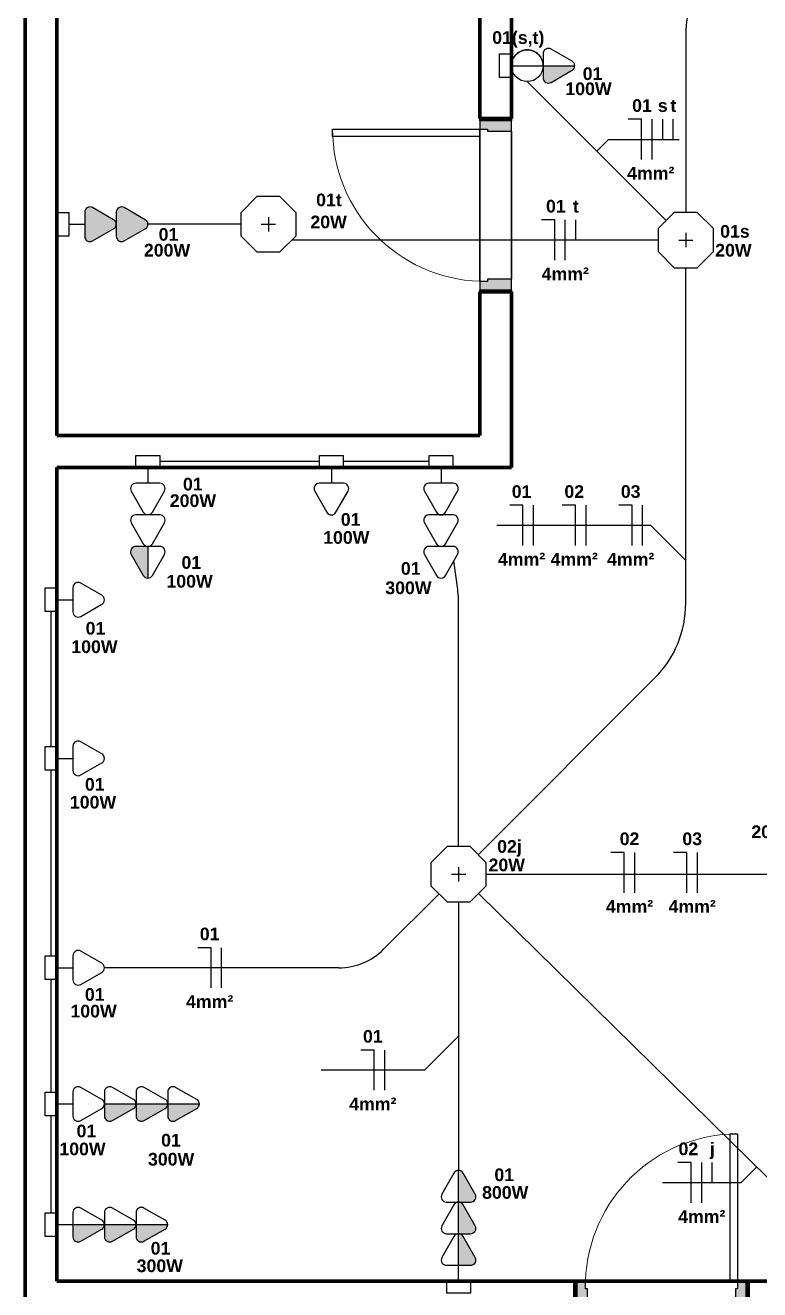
# Model space of a CAD drawing. Extents: x 1450 to 1868, y 82 to 351.
# Drawn here: x 1459.82 to 1463.29, y 179.38 to 185.36 of the extents above; entities that cross this region are included whole.
import ezdxf
from ezdxf.enums import TextEntityAlignment as Align

# ---------------------------------------------------------------- set-up
doc = ezdxf.new("R2010")
doc.units = 0
doc.header["$LTSCALE"] = 0.5
doc.linetypes.add('ELETRODUTO_TETO', pattern=[1000, 1000, 0])
doc.layers.get('0').update_dxf_attribs({"linetype": 'CONTINUOUS'})
for name, color, linetype, lineweight in [('A-DOOR', 31, 'CONTINUOUS', 25), ('A-DOOR-FRAM', 31, 'CONTINUOUS', 9), ('A-WALL', 113, 'CONTINUOUS', 30)]:
    doc.layers.add(name, color=color, linetype=linetype, lineweight=lineweight)
for name, color, linetype in [('ELETRODUTO', 7, 'CONTINUOUS'), ('ELETRODUTO_TETO', 2, 'CONTINUOUS'), ('FIACAO', 7, 'CONTINUOUS'), ('Iluminação', 7, 'CONTINUOUS'), ('INDICACAO_BIT_FIACAO', 7, 'CONTINUOUS'), ('INDICACAO_CIRCUITO', 2, 'CONTINUOUS'), ('INDICACAO_INTERRUPTOR_FIA', 2, 'CONTINUOUS'), ('INDICACAO_POTENCIA', 1, 'CONTINUOUS'), ('INTERRUPTORES', 1, 'CONTINUOUS'), ('LINHA_DE_CHAMADA', 7, 'CONTINUOUS'), ('LUMINÁRIAS', 3, 'CONTINUOUS'), ('TOMADAS ABNT', 10, 'CONTINUOUS')]:
    doc.layers.add(name, color=color, linetype=linetype)
doc.styles.add('Arial', font='arialbd.ttf', dxfattribs={"height": 100})

# ---------------------------------------------------------------- blocks, each defined once
blk = doc.blocks.new('Porta Simples de Abrir - 70x210cm - Marco de Madeira-3450791-Planta Baixa')
at = {"layer": 'A-DOOR-FRAM', "lineweight": 25}
h = blk.add_hatch(color=256, dxfattribs=at)
h.paths.add_polyline_path([(-400, -75), (-350, -75), (-350, 38), (-360, 38), (-360, 75), (-400, 75), (-400, -55.9)], flags=0)
h.paths.add_polyline_path([(350, -75), (400, -75), (400, 75), (360, 75), (359.9, 38), (350, 38), (350, -49.8)], flags=0)
at = {"layer": 'A-DOOR'}
for p, q in [((325, 75), (325, 771)), ((325, 771), (360, 771)), ((360, 771), (360, 75)), ((360, 75), (-360, 75)), ((360, 75), (325, 75)), ((-350, -75), (350, -75))]:
    blk.add_line(p, q, dxfattribs=at)
at = {"layer": 'A-DOOR', "lineweight": 9}
blk.add_arc((360, 50.9), 720.1, 90, 178.07863, dxfattribs=at)
at = {"layer": 'A-DOOR-FRAM', "lineweight": 25}
for p, q in [((-360, 75), (-400, 75)), ((-400, 75), (-400, -75)), ((-360, 38), (-360, 75)), ((360, 75), (360, 38)), ((400, 75), (360, 75)), ((400, -75), (400, 75)), ((-350, 38), (-360, 38)), ((-350, -75), (-350, 38)), ((360, 38), (350, 38)), ((350, 38), (350, -75)), ((-400, -75), (-350, -75)), ((350, -75), (400, -75))]:
    blk.add_line(p, q, dxfattribs=at)
blk = doc.blocks.new('*U143', base_point=(-47334.05, 17869.67))
for points in [[(-47331.88, 17920.79, 0.269143), (-47334.05, 17922.05), (-47334.05, 17907.09), (-47328.35, 17907.09, 0.575867), (-47326.18, 17910.83)], [(-47331.88, 17905.83, 0.269143), (-47334.05, 17907.09), (-47334.05, 17892.13), (-47328.35, 17892.13, 0.575867), (-47326.18, 17895.87)], [(-47331.88, 17890.87, 0.269143), (-47334.05, 17892.13), (-47334.05, 17877.17), (-47328.35, 17877.17, 0.575867), (-47326.18, 17880.91)]]:
    blk.add_hatch(color=256).paths.add_polyline_path(points)
for p, q in [((-47334.05, 17907.09), (-47334.05, 17922.05)), ((-47336.22, 17920.79), (-47341.91, 17910.83)), ((-47326.18, 17910.83), (-47331.88, 17920.79)), ((-47336.22, 17905.83), (-47341.91, 17895.87)), ((-47339.74, 17907.09), (-47334.05, 17907.09)), ((-47334.05, 17892.13), (-47334.05, 17907.09)), ((-47334.05, 17907.09), (-47328.35, 17907.09)), ((-47326.18, 17895.87), (-47331.88, 17905.83)), ((-47339.74, 17892.13), (-47334.05, 17892.13)), ((-47334.05, 17877.17), (-47334.05, 17892.13)), ((-47334.05, 17892.13), (-47328.35, 17892.13)), ((-47336.22, 17890.87), (-47341.91, 17880.91)), ((-47326.18, 17880.91), (-47331.88, 17890.87)), ((-47339.74, 17877.17), (-47334.05, 17877.17)), ((-47334.05, 17869.67), (-47334.05, 17877.17)), ((-47334.05, 17877.17), (-47328.35, 17877.17))]:
    blk.add_line(p, q)
blk.add_lwpolyline([(-47339.65, 17869.67), (-47328.44, 17869.67), (-47328.44, 17864.06), (-47339.65, 17864.06)], close=True)
for centre, start, end in [((-47334.05, 17919.55), 29.74488, 150.25512), ((-47339.74, 17909.59), 150.25512, 270), ((-47328.35, 17909.59), 270, 29.74488), ((-47334.05, 17904.59), 29.74488, 150.25512), ((-47339.74, 17894.63), 150.25512, 270), ((-47334.05, 17889.63), 29.74488, 150.25512), ((-47328.35, 17894.63), 270, 29.74488), ((-47339.74, 17879.67), 150.25512, 270), ((-47328.35, 17879.67), 270, 29.74488)]:
    blk.add_arc(centre, 2.5, start, end)
blk = doc.blocks.new('*U144', base_point=(-47735.53, 17757.4))
for p, q in [((-47737.7, 17778.6), (-47743.4, 17768.64)), ((-47727.67, 17768.64), (-47733.36, 17778.6)), ((-47741.22, 17764.9), (-47735.53, 17764.9)), ((-47735.53, 17757.4), (-47735.53, 17764.9)), ((-47735.53, 17764.9), (-47729.84, 17764.9))]:
    blk.add_line(p, q)
blk.add_lwpolyline([(-47741.14, 17757.4), (-47729.93, 17757.4), (-47729.93, 17751.8), (-47741.14, 17751.8)], close=True)
for centre, start, end in [((-47735.53, 17777.36), 29.74488, 150.25512), ((-47741.22, 17767.4), 150.25512, 270), ((-47729.84, 17767.4), 270, 29.74488)]:
    blk.add_arc(centre, 2.5, start, end)
blk = doc.blocks.new('*U145', base_point=(-47735.53, 17757.4))
for p, q in [((-47737.7, 17778.6), (-47743.4, 17768.64)), ((-47727.67, 17768.64), (-47733.36, 17778.6)), ((-47741.22, 17764.9), (-47735.53, 17764.9)), ((-47735.53, 17757.4), (-47735.53, 17764.9)), ((-47735.53, 17764.9), (-47729.84, 17764.9))]:
    blk.add_line(p, q)
blk.add_lwpolyline([(-47741.14, 17757.4), (-47729.93, 17757.4), (-47729.93, 17751.8), (-47741.14, 17751.8)], close=True)
for centre, start, end in [((-47735.53, 17777.36), 29.74488, 150.25512), ((-47741.22, 17767.4), 150.25512, 270), ((-47729.84, 17767.4), 270, 29.74488)]:
    blk.add_arc(centre, 2.5, start, end)
blk = doc.blocks.new('*U146', base_point=(-47483.21, 18116.6))
for p, q in [((-47485.38, 18137.8), (-47491.08, 18127.84)), ((-47475.35, 18127.84), (-47481.04, 18137.8)), ((-47488.91, 18124.1), (-47483.21, 18124.1)), ((-47483.21, 18116.6), (-47483.21, 18124.1)), ((-47483.21, 18124.1), (-47477.52, 18124.1))]:
    blk.add_line(p, q)
blk.add_lwpolyline([(-47488.82, 18116.6), (-47477.61, 18116.6), (-47477.61, 18110.99), (-47488.82, 18110.99)], close=True)
for centre, start, end in [((-47483.21, 18136.56), 29.74488, 150.25512), ((-47488.91, 18126.6), 150.25512, 270), ((-47477.52, 18126.6), 270, 29.74488)]:
    blk.add_arc(centre, 2.5, start, end)
blk = doc.blocks.new('*U147', base_point=(-47454.81, 18099.83))
for p, q in [((-47456.98, 18153.76), (-47462.68, 18143.8)), ((-47446.95, 18143.8), (-47452.64, 18153.76)), ((-47456.98, 18138.8), (-47462.68, 18128.84)), ((-47460.5, 18140.06), (-47454.81, 18140.06)), ((-47454.81, 18140.06), (-47449.12, 18140.06)), ((-47446.95, 18128.84), (-47452.64, 18138.8)), ((-47460.5, 18125.1), (-47454.81, 18125.1)), ((-47454.81, 18125.1), (-47449.12, 18125.1)), ((-47456.98, 18123.84), (-47462.68, 18113.88)), ((-47446.95, 18113.88), (-47452.64, 18123.84)), ((-47460.5, 18110.13), (-47454.81, 18110.13)), ((-47454.81, 18102.63), (-47454.81, 18110.13)), ((-47454.81, 18110.13), (-47449.12, 18110.13))]:
    blk.add_line(p, q)
blk.add_lwpolyline([(-47460.42, 18102.63), (-47449.21, 18102.63), (-47449.21, 18097.03), (-47460.42, 18097.03)], close=True)
for centre, start, end in [((-47454.81, 18152.52), 29.74488, 150.25512), ((-47460.5, 18142.56), 150.25512, 270), ((-47449.12, 18142.56), 270, 29.74488), ((-47454.81, 18137.56), 29.74488, 150.25512), ((-47460.5, 18127.6), 150.25512, 270), ((-47454.81, 18122.6), 29.74488, 150.25512), ((-47449.12, 18127.6), 270, 29.74488), ((-47460.5, 18112.63), 150.25512, 270), ((-47449.12, 18112.63), 270, 29.74488)]:
    blk.add_arc(centre, 2.5, start, end)
blk = doc.blocks.new('*U148', base_point=(-47131.84, 18481.64))
for p, q in [((-47134.01, 18502.85), (-47139.7, 18492.88)), ((-47123.98, 18492.88), (-47129.67, 18502.85)), ((-47137.53, 18489.14), (-47131.84, 18489.14)), ((-47131.84, 18481.64), (-47131.84, 18489.14)), ((-47131.84, 18489.14), (-47126.15, 18489.14))]:
    blk.add_line(p, q)
blk.add_lwpolyline([(-47137.44, 18481.64), (-47126.24, 18481.64), (-47126.24, 18476.04), (-47137.44, 18476.04)], close=True)
for centre, start, end in [((-47131.84, 18501.61), 29.74488, 150.25512), ((-47137.53, 18491.64), 150.25512, 270), ((-47126.15, 18491.64), 270, 29.74488)]:
    blk.add_arc(centre, 2.5, start, end)
blk = doc.blocks.new('*U177', base_point=(-47239.93, 18689.31))
for points in [[(-47237.76, 18725.47, 0.580323), (-47242.1, 18725.47), (-47247.79, 18715.51, 0.575867), (-47245.62, 18711.77), (-47239.93, 18711.77), (-47234.24, 18711.77, 0.575867), (-47232.06, 18715.51)], [(-47237.76, 18710.51, 0.580323), (-47242.1, 18710.51), (-47247.79, 18700.55, 0.575867), (-47245.62, 18696.81), (-47239.93, 18696.81), (-47234.24, 18696.81, 0.575867), (-47232.06, 18700.55)]]:
    blk.add_hatch(color=256).paths.add_polyline_path(points)
for p, q in [((-47242.1, 18725.47), (-47247.79, 18715.51)), ((-47232.06, 18715.51), (-47237.76, 18725.47)), ((-47245.62, 18711.77), (-47239.93, 18711.77)), ((-47239.93, 18711.77), (-47234.24, 18711.77)), ((-47242.1, 18710.51), (-47247.79, 18700.55)), ((-47232.06, 18700.55), (-47237.76, 18710.51)), ((-47245.62, 18696.81), (-47239.93, 18696.81)), ((-47239.93, 18689.31), (-47239.93, 18696.81)), ((-47239.93, 18696.81), (-47234.24, 18696.81))]:
    blk.add_line(p, q)
blk.add_lwpolyline([(-47245.53, 18689.31), (-47234.32, 18689.31), (-47234.32, 18683.7), (-47245.53, 18683.7)], close=True)
for centre, start, end in [((-47239.93, 18724.23), 29.74488, 150.25512), ((-47245.62, 18714.27), 150.25512, 270), ((-47239.93, 18709.27), 29.74488, 150.25512), ((-47234.24, 18714.27), 270, 29.74488), ((-47245.62, 18699.31), 150.25512, 270), ((-47234.24, 18699.31), 270, 29.74488)]:
    blk.add_arc(centre, 2.5, start, end)
blk = doc.blocks.new('*U229', base_point=(-47476.51, 18012.66))
for points in [[(-47474.33, 18063.78, 0.269143), (-47476.51, 18065.04), (-47476.51, 18050.08), (-47470.81, 18050.08, 0.575867), (-47468.64, 18053.82)], [(-47474.33, 18048.82, 0.269143), (-47476.51, 18050.08), (-47476.51, 18035.12), (-47470.81, 18035.12, 0.575867), (-47468.64, 18038.86)], [(-47474.33, 18033.86, 0.269143), (-47476.51, 18035.12), (-47476.51, 18020.16), (-47470.81, 18020.16, 0.575867), (-47468.64, 18023.9)]]:
    blk.add_hatch(color=256).paths.add_polyline_path(points)
for p, q in [((-47478.68, 18063.78), (-47484.37, 18053.82)), ((-47476.51, 18050.08), (-47476.51, 18065.04)), ((-47468.64, 18053.82), (-47474.33, 18063.78)), ((-47478.68, 18048.82), (-47484.37, 18038.86)), ((-47482.2, 18050.08), (-47476.51, 18050.08)), ((-47476.51, 18035.12), (-47476.51, 18050.08)), ((-47476.51, 18050.08), (-47470.81, 18050.08)), ((-47468.64, 18038.86), (-47474.33, 18048.82)), ((-47478.68, 18033.86), (-47484.37, 18023.9)), ((-47482.2, 18035.12), (-47476.51, 18035.12)), ((-47476.51, 18020.16), (-47476.51, 18035.12)), ((-47476.51, 18035.12), (-47470.81, 18035.12)), ((-47468.64, 18023.9), (-47474.33, 18033.86)), ((-47482.2, 18020.16), (-47476.51, 18020.16)), ((-47476.51, 18012.66), (-47476.51, 18020.16)), ((-47476.51, 18020.16), (-47470.81, 18020.16))]:
    blk.add_line(p, q)
blk.add_lwpolyline([(-47482.11, 18012.66), (-47470.9, 18012.66), (-47470.9, 18007.05), (-47482.11, 18007.05)], close=True)
for centre, start, end in [((-47476.51, 18062.54), 29.74488, 150.25512), ((-47482.2, 18052.58), 150.25512, 270), ((-47470.81, 18052.58), 270, 29.74488), ((-47476.51, 18047.58), 29.74488, 150.25512), ((-47482.2, 18037.62), 150.25512, 270), ((-47470.81, 18037.62), 270, 29.74488), ((-47476.51, 18032.62), 29.74488, 150.25512), ((-47482.2, 18022.66), 150.25512, 270), ((-47470.81, 18022.66), 270, 29.74488)]:
    blk.add_arc(centre, 2.5, start, end)
blk = doc.blocks.new('*U291', base_point=(-46555.9, 19648.24))
at = {"layer": 'LUMINÁRIAS'}
blk.add_lwpolyline([(-46574.05, 19655.76), (-46574.05, 19640.72), (-46563.42, 19630.09), (-46548.38, 19630.09), (-46537.75, 19640.72), (-46537.75, 19655.76), (-46548.38, 19666.39), (-46563.42, 19666.39)], close=True, dxfattribs=at)
for points in [[(-46560.57, 19648.24), (-46551.23, 19648.24)], [(-46555.9, 19652.91), (-46555.9, 19643.57)]]:
    blk.add_lwpolyline(points, dxfattribs=at)
blk = doc.blocks.new('*U292', base_point=(-47201.73, 18236.37))
for p, q in [((-47194.23, 18242.06), (-47194.23, 18236.37)), ((-47180.52, 18238.54), (-47190.49, 18244.23)), ((-47201.73, 18236.37), (-47194.23, 18236.37)), ((-47194.23, 18236.37), (-47194.23, 18230.67)), ((-47190.49, 18228.5), (-47180.52, 18234.19))]:
    blk.add_line(p, q)
blk.add_lwpolyline([(-47201.73, 18241.97), (-47201.73, 18230.76), (-47207.33, 18230.76), (-47207.33, 18241.97)], close=True)
for centre, start, end in [((-47191.73, 18242.06), 60.25512, 180), ((-47181.76, 18236.37), 299.74488, 60.25512), ((-47191.73, 18230.67), 180, 299.74488)]:
    blk.add_arc(centre, 2.5, start, end)
blk = doc.blocks.new('*U293', base_point=(-47178.6, 18306.89))
for points in [[(-47164.9, 18304.72, 0.269143), (-47163.64, 18306.89), (-47178.6, 18306.89), (-47178.6, 18301.2, 0.575867), (-47174.86, 18299.03)], [(-47149.94, 18304.72, 0.269143), (-47148.68, 18306.89), (-47163.64, 18306.89), (-47163.64, 18301.2, 0.575867), (-47159.9, 18299.03)], [(-47134.98, 18304.72, 0.269143), (-47133.72, 18306.89), (-47148.68, 18306.89), (-47148.68, 18301.2, 0.575867), (-47144.94, 18299.03)]]:
    blk.add_hatch(color=256).paths.add_polyline_path(points)
for p, q in [((-47178.6, 18312.58), (-47178.6, 18306.89)), ((-47164.9, 18309.06), (-47174.86, 18314.75)), ((-47163.64, 18312.58), (-47163.64, 18306.89)), ((-47149.94, 18309.06), (-47159.9, 18314.75)), ((-47148.68, 18312.58), (-47148.68, 18306.89)), ((-47134.98, 18309.06), (-47144.94, 18314.75)), ((-47178.6, 18306.89), (-47178.6, 18301.2)), ((-47178.6, 18306.89), (-47163.64, 18306.89)), ((-47174.86, 18299.03), (-47164.9, 18304.72)), ((-47163.64, 18306.89), (-47163.64, 18301.2)), ((-47163.64, 18306.89), (-47148.68, 18306.89)), ((-47159.9, 18299.03), (-47149.94, 18304.72)), ((-47148.68, 18306.89), (-47148.68, 18301.2)), ((-47148.68, 18306.89), (-47133.72, 18306.89)), ((-47144.94, 18299.03), (-47134.98, 18304.72))]:
    blk.add_line(p, q)
for centre, start, end in [((-47176.1, 18312.58), 60.25512, 180), ((-47161.14, 18312.58), 60.25512, 180), ((-47146.18, 18312.58), 60.25512, 180), ((-47166.14, 18306.89), 299.74488, 60.25512), ((-47151.18, 18306.89), 299.74488, 60.25512), ((-47136.22, 18306.89), 299.74488, 60.25512), ((-47176.1, 18301.2), 180, 299.74488), ((-47161.14, 18301.2), 180, 299.74488), ((-47146.18, 18301.2), 180, 299.74488)]:
    blk.add_arc(centre, 2.5, start, end)
blk = doc.blocks.new('*U294', base_point=(-47120.06, 18624.17))
for p, q in [((-47112.56, 18629.87), (-47112.56, 18624.17)), ((-47098.86, 18626.35), (-47108.82, 18632.04)), ((-47097.6, 18629.87), (-47097.6, 18624.17)), ((-47083.9, 18626.35), (-47093.86, 18632.04)), ((-47120.06, 18624.17), (-47112.56, 18624.17)), ((-47112.56, 18624.17), (-47112.56, 18618.48)), ((-47108.82, 18616.31), (-47098.86, 18622)), ((-47097.6, 18624.17), (-47097.6, 18618.48)), ((-47093.86, 18616.31), (-47083.9, 18622))]:
    blk.add_line(p, q)
blk.add_lwpolyline([(-47120.06, 18629.78), (-47120.06, 18618.57), (-47125.66, 18618.57), (-47125.66, 18629.78)], close=True)
for centre, start, end in [((-47110.06, 18629.87), 60.25512, 180), ((-47095.1, 18629.87), 60.25512, 180), ((-47100.1, 18624.17), 299.74488, 60.25512), ((-47085.14, 18624.17), 299.74488, 60.25512), ((-47110.06, 18618.48), 180, 299.74488), ((-47095.1, 18618.48), 180, 299.74488)]:
    blk.add_arc(centre, 2.5, start, end)
blk = doc.blocks.new('*U295', base_point=(-47175.15, 18567.53))
blk.add_hatch(color=256).paths.add_polyline_path([(-47161.45, 18565.36, 0.269143), (-47160.19, 18567.53), (-47175.15, 18567.53), (-47175.15, 18561.83, 0.575867), (-47171.41, 18559.66)])
for p, q in [((-47161.45, 18569.7), (-47171.41, 18575.39)), ((-47175.15, 18573.22), (-47175.15, 18567.53)), ((-47175.15, 18567.53), (-47175.15, 18561.83)), ((-47175.15, 18567.53), (-47160.19, 18567.53)), ((-47171.41, 18559.66), (-47161.45, 18565.36))]:
    blk.add_line(p, q)
for centre, start, end in [((-47172.65, 18573.22), 60.25512, 180), ((-47162.69, 18567.53), 299.74488, 60.25512), ((-47172.65, 18561.83), 180, 299.74488)]:
    blk.add_arc(centre, 2.5, start, end)
blk = doc.blocks.new('*U317', base_point=(-46650.7, 19082.97))
at = {"linetype": 'ByBlock'}
blk.add_lwpolyline([(-46650.7, 19082.97), (-46779.32, 18954.34, 0.198912), (-46793.97, 18918.99), (-46793.97, 18835.34)], format="xyb", dxfattribs=at)
blk = doc.blocks.new('*U324', base_point=(-46807.06, 18822.25))
at = {"linetype": 'ByBlock'}
blk.add_lwpolyline([(-46807.06, 18822.25), (-46980.41, 18822.25)], dxfattribs=at)
blk = doc.blocks.new('*U325', base_point=(-47004.56, 18829.7))
at = {"linetype": 'ByBlock'}
blk.add_lwpolyline([(-47004.56, 18829.7), (-47048.44, 18829.7)], dxfattribs=at)
blk = doc.blocks.new('*U326', base_point=(-46892.21, 18531.45))
at = {"linetype": 'ByBlock'}
blk.add_lwpolyline([(-46892.21, 18531.45), (-46808.61, 18615.05, 0.198912), (-46793.97, 18650.41), (-46793.97, 18809.16)], format="xyb", dxfattribs=at)
blk = doc.blocks.new('*U327', base_point=(-46888.38, 18522.2))
at = {"linetype": 'ByBlock'}
blk.add_lwpolyline([(-46888.38, 18522.2), (-46561.38, 18522.2, -0.183989), (-46528.12, 18509.53), (-46521.26, 18503.42)], format="xyb", dxfattribs=at)
blk = doc.blocks.new('*U344', base_point=(-46901.47, 18535.29))
at = {"linetype": 'ByBlock'}
blk.add_lwpolyline([(-46901.47, 18535.29), (-46901.47, 18555), (-46901.47, 18650.47, 0.032397), (-46901.89, 18656.93), (-46903.66, 18670.49)], format="xyb", dxfattribs=at)
blk = doc.blocks.new('*U345', base_point=(-46915.38, 18717.5))
at = {"linetype": 'ByBlock'}
blk.add_lwpolyline([(-46915.38, 18717.5), (-46915.38, 18717.5), (-46956.04, 18717.5)], dxfattribs=at)
blk = doc.blocks.new('*U358', base_point=(-46708.99, 18196.04))
at = {"linetype": 'ByBlock'}
blk.add_lwpolyline([(-46708.99, 18196.04), (-46708.99, 18320.5, 0.201205), (-46717.96, 18341.9), (-46892.13, 18513.02)], format="xyb", dxfattribs=at)
blk = doc.blocks.new('*U365', base_point=(-31636.69, 39260.1))
at = {"linetype": 'ByBlock'}
blk.add_lwpolyline([(-31636.69, 39260.1), (-31712.33, 39260.1)], dxfattribs=at)
blk = doc.blocks.new('*U366', base_point=(-31763.71, 38904.63))
at = {"linetype": 'ByBlock'}
blk.add_lwpolyline([(-31763.71, 38904.63), (-31763.71, 38950.52)], dxfattribs=at)
blk = doc.blocks.new('*U367', base_point=(-31738.45, 38956.12))
at = {"linetype": 'ByBlock'}
blk.add_lwpolyline([(-31738.45, 38956.12), (-31738.45, 38956.12)], dxfattribs=at)
blk = doc.blocks.new('*U368', base_point=(-31763.71, 38961.73))
at = {"linetype": 'ByBlock'}
blk.add_lwpolyline([(-31763.71, 38961.73), (-31763.71, 39014.95)], dxfattribs=at)
blk = doc.blocks.new('*U369', base_point=(-31763.71, 39026.15))
at = {"linetype": 'ByBlock'}
blk.add_lwpolyline([(-31763.71, 39026.15), (-31763.71, 39114.03)], dxfattribs=at)
blk = doc.blocks.new('*U370', base_point=(-31763.71, 39125.24))
at = {"linetype": 'ByBlock'}
blk.add_lwpolyline([(-31763.71, 39125.24), (-31763.71, 39189.07)], dxfattribs=at)
blk = doc.blocks.new('*U377', base_point=(-31570.91, 39051.71))
at = {"linetype": 'ByBlock'}
blk.add_lwpolyline([(-31570.91, 39051.71), (-31570.91, 38924.69)], dxfattribs=at)
blk = doc.blocks.new('*U378', base_point=(-31580.17, 39055.55))
at = {"linetype": 'ByBlock'}
blk.add_lwpolyline([(-31580.17, 39055.55), (-31606.38, 39029.34, -0.198912), (-31627.59, 39020.55), (-31738.45, 39020.55)], format="xyb", dxfattribs=at)
blk = doc.blocks.new('CasaPrincipal')
at = {"layer": 'A-WALL', "lineweight": 70}
for p, q in [((-31775.91, 40082.3), (-31775.91, 38857.3)), ((-31760.91, 39272.3), (-31760.91, 39472.3)), ((-31560.91, 39472.3), (-31560.91, 39422.3)), ((-31545.91, 39422.3), (-31545.91, 39472.3)), ((-31560.91, 39422.3), (-31545.91, 39422.3)), ((-31545.91, 39340.3), (-31560.91, 39340.3)), ((-31560.91, 39340.3), (-31560.91, 39272.3)), ((-31545.91, 39257.3), (-31545.91, 39340.3)), ((-31560.91, 39272.3), (-31760.91, 39272.3)), ((-31760.91, 38872.3), (-31760.91, 39257.3)), ((-31760.91, 39257.3), (-31545.91, 39257.3)), ((-31380.91, 38872.3), (-31760.91, 38872.3)), ((-31515.88, 38857.4), (-31515.88, 38872.4)), ((-31433.88, 38872.4), (-31433.88, 38857.4))]:
    blk.add_line(p, q, dxfattribs=at)
at = {"layer": 'A-WALL'}
for p, q in [((-31560.91, 39421.3), (-31560.91, 39422.3)), ((-31545.91, 39422.3), (-31545.91, 39421.3)), ((-31560.91, 39345.3), (-31560.91, 39417.3)), ((-31545.91, 39416.3), (-31545.91, 39346.3)), ((-31560.91, 39340.3), (-31560.91, 39341.3)), ((-31545.91, 39341.3), (-31545.91, 39340.3)), ((-31515.88, 38872.4), (-31514.88, 38872.4)), ((-31510.88, 38872.4), (-31438.88, 38872.4)), ((-31434.88, 38872.4), (-31433.88, 38872.4))]:
    blk.add_line(p, q, dxfattribs=at)
blk = doc.blocks.new('*U722', base_point=(-33659.87, 38560.54))
blk.add_line((-33659.87, 38560.54), (-33644.87, 38560.54))
blk.add_lwpolyline([(-33659.87, 38566.15), (-33659.87, 38554.94), (-33665.47, 38554.94), (-33665.47, 38566.15)], close=True)
blk.add_circle((-33652.37, 38560.54), 7.5)
blk = doc.blocks.new('*U723', base_point=(-33659.87, 38560.54))
blk.add_hatch(color=256).paths.add_polyline_path([(-33646.16, 38558.37, 0.269143), (-33644.9, 38560.54), (-33659.87, 38560.54), (-33659.87, 38554.85, 0.575867), (-33656.13, 38552.68)])
for p, q in [((-33659.87, 38566.24), (-33659.87, 38560.54)), ((-33646.16, 38562.71), (-33656.13, 38568.41)), ((-33659.87, 38560.54), (-33659.87, 38554.85)), ((-33659.87, 38560.54), (-33644.9, 38560.54)), ((-33656.13, 38552.68), (-33646.16, 38558.37))]:
    blk.add_line(p, q)
for centre, start, end in [((-33657.37, 38566.24), 60.25512, 180), ((-33647.4, 38560.54), 299.74488, 60.25512), ((-33657.37, 38554.85), 180, 299.74488)]:
    blk.add_arc(centre, 2.5, start, end)
blk = doc.blocks.new('*U724', base_point=(-33556.08, 38665.94))
at = {"linetype": 'ByBlock'}
blk.add_lwpolyline([(-33556.08, 38665.94), (-33490.34, 38600.25)], dxfattribs=at)
blk = doc.blocks.new('*U743', base_point=(-33548.58, 38673.44))
at = {"linetype": 'ByBlock'}
blk.add_arc((-33556.08, 38673.44), 7.5, 360, 180, dxfattribs=at)
blk = doc.blocks.new('*U1155', base_point=(1487.2926, 182.8992))
at = {"linetype": 'ByBlock'}
blk.add_lwpolyline([(1487.2926, 182.8992), (1487.2926, 182.8992)], dxfattribs=at)
blk = doc.blocks.new('*U1778', base_point=(608.67, 153.293))
for p, q in [((608.67, 153.483), (608.544, 153.483)), ((608.67, 153.103), (608.67, 153.483))]:
    blk.add_line(p, q)
blk = doc.blocks.new('*U1780', base_point=(576.818, 148.746))
blk.add_line((576.818, 148.556), (576.818, 148.936))
blk = doc.blocks.new('*U1797', base_point=(665.55, 144.199))
blk.add_line((665.55, 144.199), (665.55, 144.389))
blk = doc.blocks.new('*U1977', base_point=(1462.0444, 184.3489))
at = {"xscale": 0.5, "yscale": 0.5, "zscale": 0.5}
for name, p in [('*U1778', (1461.9944, 184.3489)), ('*U1780', (1462.0444, 184.3489)), ('*U1797', (1462.0944, 184.3489))]:
    blk.add_blockref(name, p, dxfattribs=at)
blk = doc.blocks.new('*U1981', base_point=(1463.5186, 183.1646))
at = {"xscale": 0.5, "yscale": 0.5, "zscale": 0.5}
for name, p in [('*U1778', (1463.5252, 183.1646)), ('*U1780', (1463.5752, 183.1646))]:
    blk.add_blockref(name, p, dxfattribs=at)
blk = doc.blocks.new('*U1982', base_point=(1463.9086, 183.1646))
at = {"xscale": 0.5, "yscale": 0.5, "zscale": 0.5}
for name, p in [('*U1778', (1463.9152, 183.1646)), ('*U1780', (1463.9652, 183.1646))]:
    blk.add_blockref(name, p, dxfattribs=at)
blk = doc.blocks.new('*U1983', base_point=(1464.2986, 183.1646))
at = {"xscale": 0.5, "yscale": 0.5, "zscale": 0.5}
for name, p in [('*U1778', (1464.3052, 183.1646)), ('*U1780', (1464.3552, 183.1646))]:
    blk.add_blockref(name, p, dxfattribs=at)
blk = doc.blocks.new('*U1997', base_point=(1461.4614, 180.4217))
at = {"xscale": 0.5, "yscale": 0.5, "zscale": 0.5}
for name, p in [('*U1778', (1461.4681, 180.4217)), ('*U1780', (1461.5181, 180.4217))]:
    blk.add_blockref(name, p, dxfattribs=at)
blk = doc.blocks.new('*U1999', base_point=(1463.4424, 181.3483))
at = {"xscale": 0.5, "yscale": 0.5, "zscale": 0.5}
for name, p in [('*U1778', (1463.4174, 181.3483)), ('*U1780', (1463.4674, 181.3483))]:
    blk.add_blockref(name, p, dxfattribs=at)
blk = doc.blocks.new('*U2000', base_point=(1463.8324, 181.3483))
at = {"xscale": 0.5, "yscale": 0.5, "zscale": 0.5}
for name, p in [('*U1778', (1463.8074, 181.3483)), ('*U1780', (1463.8574, 181.3483))]:
    blk.add_blockref(name, p, dxfattribs=at)
blk = doc.blocks.new('*U2001', base_point=(1463.7919, 178.7116))
at = {"xscale": 0.5, "yscale": 0.5, "zscale": 0.5}
for name, p in [('*U1778', (1463.7419, 178.7116)), ('*U1780', (1463.7919, 178.7116)), ('*U1797', (1463.8419, 178.7116))]:
    blk.add_blockref(name, p, dxfattribs=at)
blk = doc.blocks.new('*U2005', base_point=(1460.6893, 180.9059))
at = {"xscale": 0.5, "yscale": 0.5, "zscale": 0.5}
for name, p in [('*U1778', (1460.6959, 180.9059)), ('*U1780', (1460.7459, 180.9059))]:
    blk.add_blockref(name, p, dxfattribs=at)
blk = doc.blocks.new('*U2006', base_point=(1462.821, 184.8251))
at = {"xscale": 0.5, "yscale": 0.5, "zscale": 0.5}
for name, p in [('*U1778', (1462.7777, 184.8251)), ('*U1780', (1462.8277, 184.8251)), ('*U1797', (1462.8777, 184.8251)), ('*U1797', (1462.9277, 184.8251))]:
    blk.add_blockref(name, p, dxfattribs=at)

msp = doc.modelspace()

# ---------------------------------------------------------------- linework, layer by layer
at = {"layer": 'LINHA_DE_CHAMADA'}
for points in [[(1462.5208, 184.7699), (1462.576, 184.8251), (1462.9102, 184.8251)], [(1462.942, 182.8331), (1462.7763, 182.9989), (1462.0479, 182.9989)], [(1460.9343, 180.9059), (1460.4443, 180.9059)], [(1461.867, 180.5823), (1461.7064, 180.4217), (1461.2164, 180.4217)], [(1463.277, 179.9631), (1463.203, 179.8892), (1462.8322, 179.8892)]]:
    msp.add_lwpolyline(points, dxfattribs=at)

# ---------------------------------------------------------------- block references
at = {"layer": 'A-DOOR', "xscale": 0.00100000000000115, "yscale": 0.00100000000000115, "zscale": 0.00100000000000115, "rotation": 89.99999999999967}
msp.add_blockref('Porta Simples de Abrir - 70x210cm - Marco de Madeira-3450791-Planta Baixa', (1462.042, 184.5134), dxfattribs=at)
at = {"layer": 'A-DOOR', "xscale": 0.00100000000000115, "yscale": 0.00100000000000115, "zscale": 0.00100000000000115}
msp.add_blockref('Porta Simples de Abrir - 70x210cm - Marco de Madeira-3450791-Planta Baixa', (1462.8273, 179.3494), dxfattribs=at)
at = {"layer": 'A-WALL', "color": 1, "xscale": 0.01000000108748102, "yscale": 0.01000000108748102, "zscale": 0.01000000108748102}
msp.add_blockref('CasaPrincipal', (1777.5762, -209.2997), dxfattribs=at)
at = {"layer": 'ELETRODUTO', "linetype": 'ELETRODUTO_TETO'}
msp.add_blockref('*U1155', (1460.3968, 182.8992), dxfattribs=at)
at = {"layer": 'ELETRODUTO', "linetype": 'ELETRODUTO_TETO', "xscale": 0.01000000108748102, "yscale": 0.01000000108748102, "zscale": 0.01000000108748102}
msp.add_blockref('*U367', (1460.1916, 180.2616), dxfattribs=at)
at = {"layer": 'ELETRODUTO_TETO', "linetype": 'ELETRODUTO_TETO', "xscale": 0.01000000108748102, "yscale": 0.01000000108748102, "zscale": 0.01000000108748102}
for name, p in [('*U317', (1464.3747, 186.9561)), ('*U724', (1462.1921, 185.0984)), ('*U325', (1460.8361, 184.4234)), ('*U324', (1462.8111, 184.3489)), ('*U326', (1461.9596, 181.4409)), ('*U365', (1461.2093, 183.3014)), ('*U345', (1461.7279, 183.3014)), ('*U344', (1461.867, 181.4793)), ('*U370', (1459.939, 181.9527)), ('*U369', (1459.939, 180.9619)), ('*U327', (1461.9979, 181.3484)), ('*U378', (1461.7745, 181.2558)), ('*U358', (1463.7919, 178.0868)), ('*U377', (1461.867, 181.2175)), ('*U368', (1459.939, 180.3176)), ('*U366', (1459.939, 179.7467))]:
    msp.add_blockref(name, p, dxfattribs=at)
at = {"layer": 'FIACAO'}
for name, p in [('*U2006', (1462.7763, 184.8251)), ('*U1977', (1462.3719, 184.3489)), ('*U1981', (1462.1652, 182.9989)), ('*U1982', (1462.4142, 182.9989)), ('*U1983', (1462.6813, 182.9989)), ('*U2005', (1460.6893, 180.9059)), ('*U1997', (1461.4614, 180.4217)), ('*U2001', (1463.0176, 179.8892))]:
    msp.add_blockref(name, p, dxfattribs=at)
at = {"layer": 'FIACAO', "rotation": 359.9985854048995}
for name, p in [('*U1999', (1462.6759, 181.3561)), ('*U2000', (1462.9724, 181.3561))]:
    msp.add_blockref(name, p, dxfattribs=at)
at = {"layer": 'Iluminação', "xscale": 0.007210252382215969, "yscale": 0.007210252382215969, "zscale": 0.007210252382215969}
for p in [(1460.967, 184.4234), (1462.942, 184.3489), (1461.867, 181.3484)]:
    msp.add_blockref('*U291', p, dxfattribs=at)
at = {"layer": 'INTERRUPTORES', "xscale": 0.01000000108748102, "yscale": 0.01000000108748102, "zscale": 0.01000000108748102}
msp.add_blockref('*U722', (1462.117, 185.1734), dxfattribs=at)
at = {"layer": 'INTERRUPTORES', "linetype": 'ELETRODUTO_TETO', "xscale": 0.01000000108748102, "yscale": 0.01000000108748102, "zscale": 0.01000000108748102}
msp.add_blockref('*U743', (1462.267, 185.1734), dxfattribs=at)
at = {"layer": 'TOMADAS ABNT', "xscale": 0.01000000108748102, "yscale": 0.01000000108748102, "zscale": 0.01000000108748102}
for name, p in [('*U723', (1462.267, 185.1734)), ('*U292', (1459.967, 180.2616)), ('*U293', (1460.1917, 180.2616)), ('*U143', (1461.867, 179.4234))]:
    msp.add_blockref(name, p, dxfattribs=at)
for name, p, rotation in [('*U177', (1460.0231, 184.4234), 269.9999999999995), ('*U294', (1460.3968, 183.2734), 269.9999999999995), ('*U148', (1461.2653, 183.2734), 179.9999999999997), ('*U147', (1461.7839, 183.3014), 179.9999999999997), ('*U295', (1460.3968, 182.8992), 269.9999999999995), ('*U146', (1459.967, 182.6471), 269.9999999999995), ('*U145', (1459.967, 181.8967), 269.9999999999995), ('*U144', (1459.967, 180.9059), 269.9999999999995), ('*U229', (1459.967, 179.6907), 269.9999999999995)]:
    msp.add_blockref(name, p, dxfattribs=dict(at, rotation=rotation))

# ---------------------------------------------------------------- texts
at = {"layer": 'INDICACAO_BIT_FIACAO', "style": 'Arial'}
for p in [(1462.7763, 184.6951), (1462.3719, 184.2189), (1462.1652, 182.8689), (1462.4142, 182.8689), (1462.6813, 182.8689), (1462.6759, 181.2261), (1462.9724, 181.2261), (1460.6893, 180.7759), (1461.4614, 180.2917), (1463.0176, 179.7592)]:
    msp.add_text('4mm²', height=0.06, dxfattribs=at).set_placement(p, align=Align.TOP_CENTER)
at = {"layer": 'INDICACAO_CIRCUITO', "style": 'Arial'}
for s, p in [('01(s,t)', (1462.0261, 185.2767)), ('01', (1462.4543, 185.1059)), ('01t', (1461.1931, 184.5086)), ('01s', (1463.1045, 184.3599)), ('01', (1460.4479, 184.3456)), ('01', (1460.5629, 183.1641)), ('01', (1461.3097, 182.997)), ('01', (1460.5559, 182.7933)), ('01', (1461.594, 182.7651)), ('01', (1460.1026, 182.4821)), ('01', (1460.0991, 181.7437)), ('02j', (1462.0495, 181.4498)), ('01', (1460.0989, 180.7497)), ('01', (1460.0596, 180.1038)), ('01', (1460.4598, 180.0602)), ('01', (1462.0364, 179.8967)), ('01', (1460.4102, 179.5489))]:
    msp.add_text(s, height=0.06, dxfattribs=at).set_placement(p)
for s, p in [('01', (1462.7347, 184.9551)), ('01', (1462.3273, 184.4789)), ('01', (1462.1652, 183.1289)), ('02', (1462.4142, 183.1289)), ('03', (1462.6813, 183.1289)), ('02', (1462.6759, 181.4861)), ('03', (1462.9724, 181.4861)), ('01', (1460.6893, 181.0359)), ('01', (1461.4614, 180.5517)), ('02', (1462.9542, 180.0192))]:
    msp.add_text(s, height=0.06, dxfattribs=at).set_placement(p, align=Align.CENTER)
at = {"layer": 'INDICACAO_INTERRUPTOR_FIA', "style": 'Arial'}
for s, p in [('s', (1462.833, 184.9551)), ('t', (1462.883, 184.9551)), ('t', (1462.4219, 184.4789)), ('j', (1463.0676, 180.0192))]:
    msp.add_text(s, height=0.06, dxfattribs=at).set_placement(p, align=Align.CENTER)
at = {"layer": 'INDICACAO_POTENCIA', "style": 'Arial'}
for s, p in [('100W', (1462.3722, 185.0344)), ('20W', (1461.166, 184.4042)), ('200W', (1460.3782, 184.2706)), ('20W', (1463.0812, 184.2706)), ('200W', (1460.5007, 183.0857)), ('100W', (1461.2263, 182.9117)), ('100W', (1460.4848, 182.7043)), ('300W', (1461.5203, 182.6735)), ('100W', (1460.0348, 182.3949)), ('100W', (1460.0281, 181.6593)), ('200W', (1463.2523, 181.5195)), ('20W', (1462.0088, 181.3624)), ('100W', (1460.0306, 180.6708)), ('100W', (1459.9782, 180.0187)), ('300W', (1460.3975, 179.9702)), ('800W', (1461.9782, 179.813)), ('300W', (1460.344, 179.4661))]:
    msp.add_text(s, height=0.06, dxfattribs=at).set_placement(p)

doc.saveas('drawing.dxf')
